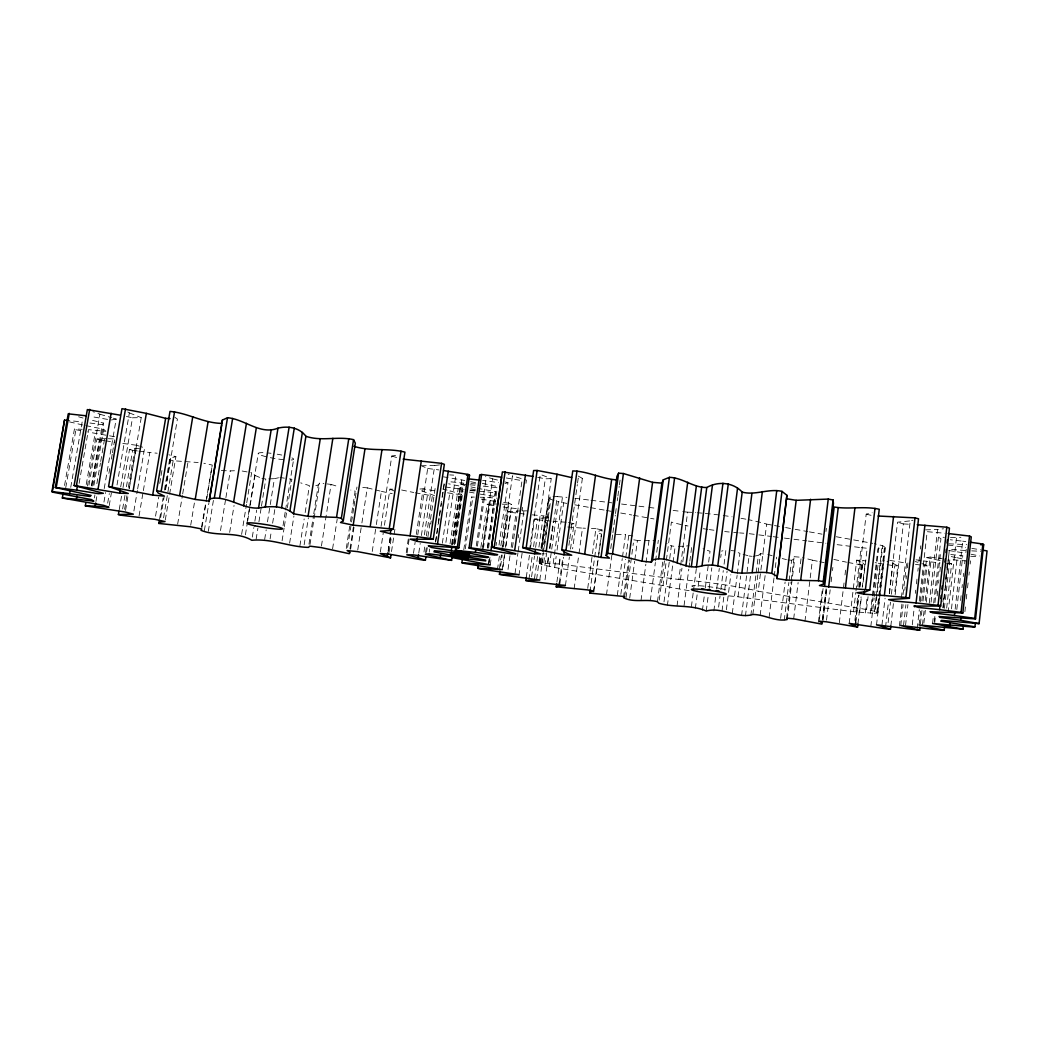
<?xml version="1.0" encoding="UTF-8"?>
<svg xmlns="http://www.w3.org/2000/svg" width="1039" height="1039" viewBox="0 0 1039 1039"><rect width="100%" height="100%" fill="white"/><g stroke="black" fill="none" stroke-linecap="round" stroke-linejoin="round"><path stroke-width="0.75" stroke-dasharray="5 3.75" d="M948.088 612.711L956.503 537.462L960.919 537.293M951.477 608.854L957.179 557.722L947.997 555.995M955.153 609.166L962.711 541.163L950.269 539.761M956.802 609.516L962.789 555.709L948.737 554.345M960.581 600.477L961.114 595.698M961.997 587.71L962.348 584.528M963.244 576.541L963.595 573.346M964.66 563.774L965.01 560.592M965.893 552.605L966.244 549.41M964.893 611.698L965.413 606.932M966.296 598.984L966.815 594.217M967.53 587.866L968.231 581.502M968.932 575.151L969.283 571.97M970.153 564.034L970.517 560.852M922.476 624.725L924.126 610.231M925.217 600.568L930.152 557.073L942.282 558.527M923.879 623.179L925.346 610.283M926.256 602.217L930.827 561.904L923.437 560.865M929.256 603.204L937.594 529.448L943.529 528.786M931.087 602.204L938.425 537.241L944.451 537.319M933.671 603.152L940.944 538.709L938.425 537.241M932.567 623.491L933.464 615.478M934.918 602.646L940.334 554.553M934.269 621.4L934.996 615.023M937.139 595.892L937.685 591.113M938.581 583.139L938.944 579.957M939.84 571.982L940.373 567.203M934.697 623.049L935.607 614.984M942.931 601.867L943.295 598.659M945.451 579.385L945.997 574.567M946.711 568.138L947.256 563.32M942.854 607.763L944.971 588.814M945.152 587.243L949.049 552.501M943.165 607.984L949.399 549.345L965.478 550.514M944.386 608.322L949.867 559.437L965.751 560.917M946.672 608.14L951.62 563.826L948.62 562.969M901.397 597.724L910.242 520.877L913.008 520.188M899.384 626.153L901.917 604.101M903.008 594.659L906.631 563.151L889.475 560.333M900.735 625.504L903.125 604.659M904.787 590.23L905.151 587.022M906.073 578.996L906.45 575.788M907.372 567.775L907.917 562.956M903.501 625.582L905.904 604.685M905.527 625.491L907.93 604.542M915.333 593.36L915.697 590.191M916.424 583.853L916.969 579.1M917.866 571.177L918.229 567.995M918.957 561.657L919.502 556.904M920.398 548.982L920.762 545.813M912.268 624.816L914.268 607.296M919.281 600.984L927.165 531.695L944.893 533.254M917.177 628.608L919.32 609.698M920.216 601.815L924.346 565.567L927.035 565.476L922.918 601.815M919.073 624.946L920.892 608.919M921.801 600.906L926.723 557.644L930.152 557.073M920.398 623.932L922.022 609.711M598.438 557.307L602.178 529.968L598.217 531.397L597.996 533.267L601.425 533.942L598.204 557.527M728.638 595.854A61.613 5.429 7.5 0 0 735.807 596.529L853.513 611.724L874.228 613.309L876.072 597.529M876.254 595.957L881.786 548.605L885.436 547.553L882.734 545.735L874.293 543.631M874.228 613.309L877.838 612.75L875.059 611.374L882.734 545.735M876.799 613.14L884.384 548.189M877.254 612.14L878.929 597.776M879.111 596.178L884.89 546.709M877.838 612.75L885.436 547.553M876.526 624.816L884.033 560.411M881.955 625.023L885.072 598.204M889.293 593.295L897.54 522.188L910.242 520.877M885.54 627.205L888.319 603.256M889.423 593.685L892.943 563.346L887.007 561.385M888.111 622.66L890.488 602.139M891.397 594.256L894.696 565.839L897.787 565.865L894.501 594.334M890.839 625.985L893.579 602.243M895.176 594.607L903.346 523.89L897.54 522.188M849.201 623.374L853.136 590.191M853.318 588.606L856.694 560.164L865.929 560.891M853.513 611.724L855.798 592.503M855.98 590.892L861.11 547.644L867.162 548.254L862.617 586.749M857.669 586.308L866.201 514.162L872.15 512.759M854.889 620.465L857.889 595.074M858.824 587.139L861.448 564.93L864.864 565.06L862.24 587.321M855.357 623.751L858.721 595.204M859.656 587.269L862.851 560.307M855.759 622.257L858.993 594.97M859.941 586.944L862.786 562.852L856.694 560.164M857.928 623.881L861.11 596.854M859.591 612.413L861.487 596.373M865.318 612.932L867.201 596.854M875.059 611.374L866.552 609.542L868.059 596.685M870.305 613.244L877.864 548.748L881.786 548.605M871.409 610.477L872.916 597.646M873.111 596.035L879.124 544.683M870.825 626.452L874.15 597.996M874.344 596.425L878.228 563.229L875.15 562.644M826.512 620.192L830.174 589.801M831.135 581.801L831.707 576.996M832.473 570.606L832.862 567.411M839.304 622.686L844.239 581.308M845.006 574.944L845.564 570.164M804.939 621.283L812.368 560.164L802.615 557.631M825.979 531.513L826.369 528.344M818.407 622.166L822.459 588.542M819.329 619.608L823.174 587.723M822.42 619.296L826.096 588.827M822.719 619.725L826.33 589.723M822.836 621.556L826.68 589.633M780.627 618.4L785.107 582.048M784.211 620.387L788.887 582.411M789.082 580.827L791.614 560.255L794.692 558.787L794.147 556.709L801.225 557.268L799.095 574.619M786.588 618.114L791.043 581.905M791.237 580.333L794.147 556.709M787.224 619.53L794.692 558.787M793.679 618.815L798.134 582.515M752.846 614.478L757.873 574.463M758.067 572.866L760.47 553.67L766.314 554.242M866.552 609.542L758.223 591.243L766.639 524.124L764.717 523.487A61.34 7.896 7.2 0 0 748.431 519.682M760.171 615.309L765.379 573.632M769.081 617.595L774.016 577.84M774.224 576.255L776.588 557.177M732.313 613.296L737.119 575.424M737.313 573.853L739.924 553.345L736.287 551.852M738.028 596.685L740.638 576.087M741.573 615.53L749.093 556.021L742.976 554.229M745.431 615.997L750.496 575.762M750.82 615.53L755.989 574.359M756.184 572.775L758.379 555.358L760.47 553.67M706.26 611.036L708.312 595.022M709.143 588.619L711.819 567.813M713.858 610.945L715.676 596.789M716.689 588.918L719.3 568.45M720.715 557.436L721.118 554.294M718.611 607.14L720.027 596.022M720.845 589.658L723.287 570.58M724.092 564.216L725.923 549.917L721.521 551.151M722.04 610.854L723.858 596.542M724.677 590.178L727.105 571.099M726.365 609.737L730.833 574.723M684.052 605.646L688.805 569.138M689.013 567.554L689.636 562.8M689.831 561.216L691.909 545.345M691.39 606.672L693.247 592.386M693.455 590.801L696.338 568.58M695.338 608.464L697.377 592.75M698.182 586.464L700.429 569.177M702.403 610.516L704.468 594.516M705.286 588.113L710.04 551.306L703.065 548.748M659.246 600.074L664.441 560.787M689.143 590.659A61.613 5.429 7.5 0 1 664.947 586.087L663.025 585.593L666.168 561.774M666.376 560.177L671.402 522.059L673.298 522.643A61.34 7.896 7.2 0 0 683.506 525.072M664.012 601.841L671.376 545.878L666.713 543.501M667.376 605.607L672.843 564.034M673.051 562.437L675.155 546.436L671.376 545.878M663.025 585.593L554.631 567.489L541.631 564.58L539.553 563.203L559.138 563.995L678.805 579.476L680.48 566.658M680.688 565.06L687.61 512.188L689.831 512.24A61.34 7.896 7.2 0 1 695.805 512.63M677.038 605.906L681.961 568.203M682.779 561.917L684.844 546.215L689.078 545.696M641.011 600.477L645.842 564.281M646.05 562.696L648.985 540.67L655.219 540.384M650.323 600.633L655.388 562.489M655.596 560.904L658.336 540.241M657.466 601.737L662.921 560.437M617.322 595.308L622.27 558.592M622.491 556.995L625.504 534.643L632.803 535.981M620.841 594.321L625.569 559.229M625.79 557.644L628.79 535.306M623.478 597.646L628.569 559.774M624.66 596.555L629.595 559.891M626.036 597.594L633.374 543.046M629.699 598.191L634.647 561.307M634.855 559.696L637.439 540.449L648.985 540.67M587.723 588.308L595.905 528.656L602.178 529.968M589.931 591.84L598.217 531.397M593.464 592.139L597.983 559.099M593.814 591.061L598.217 558.904M610.763 548.579L612.711 534.241M612.932 532.656L613.789 526.279M614.01 524.682L615.309 515.136M615.53 513.539L616.387 507.162M617.257 500.798L617.698 497.603M617.906 496.019L619.205 486.46M619.426 484.862L620.075 480.083M606.477 594.776L611.854 555.19M568.891 545.306L569.554 540.514M569.775 538.916L570.892 530.929M571.112 529.332L577.333 484.577M577.554 482.979L578.216 478.187L582.372 478.369L572.606 548.813M565.424 585.541L569.385 557.021M570.489 549.099L574.009 523.747L568.372 522.383M574.099 588.892L578.736 555.307M578.957 553.709L582.489 528.124L585.477 528.241M539.786 580.035L543.631 552.709M544.54 546.28L548.605 517.357L543.332 515.864L538.903 547.319M543.761 562.735L545.085 553.293M544.865 565.502L546.644 552.826M545.046 579.788L548.592 554.514M549.475 548.202L553.242 521.357L566.865 522.279M547.956 562.904L549.06 555.008M549.943 548.696L557.242 496.629L566.93 497.343M549.293 566.489L558.372 501.733L555.449 500.967M553.203 563.333L562.489 496.915M554.631 567.489L556.164 556.449M557.047 550.138L563.658 502.824L558.372 501.733M559.138 563.995L560.242 556.073M556.891 582.048L560.45 556.566M559.346 582.775L562.839 557.683M559.748 584.347L563.619 557.229M518.942 575.45L522.136 552.969M529.474 550.553L540.267 474.394L551.241 478.628L541.54 547.527M526.292 577.359L529.422 555.294M530.539 547.423L534.553 519.045L548.605 517.357M528.903 579.567L532.241 555.956M533.578 546.527L537.358 519.773L534.553 519.045M531.578 576.801L534.501 556.099M535.617 547.41L545.306 478.823L551.241 478.628M534.462 578.775L537.786 555.19M536.605 579.346L539.916 555.8M541.02 547.956L545.449 516.565M539.553 563.203L540.683 555.203M541.579 548.8L548.8 497.603L550.163 496.993L542.475 551.592M539.812 563.8L540.929 555.826M542.059 547.852L548.8 497.603M540.89 562.839L542.254 553.203M541.631 564.58L543.189 553.462M543.41 551.878L550.566 501.045M496.071 545.54L496.525 542.358M499.019 545.072L507.993 482.68L504.915 481.914M497.421 569.762L499.72 553.787M500.876 545.787L506.383 507.448L521.175 509.149M501.785 550.28L512.474 475.888L508.162 474.174M499.447 568.567L501.512 554.216M502.655 546.241L508.837 503.162L502.668 502.318M500.603 566.255L502.214 555.021M503.37 546.982L508.435 511.643L520.747 510.902M502.331 569.606L504.37 555.32M505.512 547.371L511.656 504.499L508.837 503.162M502.993 566.878L504.837 554.06M505.98 546.046L510.811 512.37L508.435 511.643M508.019 569.424L510.058 555.19M511.188 547.28L516.383 510.915M512.461 547.54L522.02 480.602L506.292 477.979M518.214 537.773L518.669 534.566M522.098 510.539L522.552 507.331M525.981 483.317L526.435 480.109L512.474 475.888M515.006 573.567L517.967 552.735M518.201 551.138L524.124 509.487M476.265 545.982L485.745 480.784L498.59 482.603M477.395 546.15L484.486 497.317L496.772 498.136M480.862 547.475L487.135 504.253L497.655 504.006M482.33 549.774L492.616 478.836L485.473 476.615M482.966 546.501L488.992 504.967L487.135 504.253M483.395 548.462L490.33 500.629L480.745 499.045M487.382 547.397L495.447 491.629L478.395 488.486M487.629 548.228L495.447 491.629M488.564 548.085L497.278 487.772L479.395 485.668M488.421 563.891L489.109 559.112M488.733 564.307L489.876 556.359M489.239 562.307L490.148 556.008M490.239 564.891L491.382 556.969M450.043 543.852L458.16 488.733L464.095 489.369M451.627 544.319L460.589 484.018L468.459 484.681M452.056 544.748L459.433 494.538L461.277 494.317L453.874 544.644M452.277 544.358L461.758 479.927L449.549 477.862M453.536 543.981L461.978 486.564L448.64 483.81M454.316 544.943L463.407 483.109L449.406 481.693M455.199 543.696L462.965 490.863L462.381 490.213M463.771 549.878L471.498 497.032L474.381 497.097M465.29 548.839L472.758 497.733L471.498 497.032M423.964 552.008L425.159 543.981M426.354 535.955L432.341 495.824L434.977 495.811L419.444 490.083M425.548 552.696L426.743 544.696M427.925 536.708L435.315 487.135M426.574 552.306L427.276 547.605M430.769 524.059L431.237 520.929M429.224 552.203L429.691 549.047M435.38 542.215L438.003 524.578M438.237 522.981L439.185 516.565M439.432 514.954L441.809 498.928M442.043 497.33L444.185 482.888M435.835 541.254L436.77 534.942M437.003 533.358L438.185 525.461M438.419 523.877L439.354 517.565M439.588 515.98L440.757 508.084M440.991 506.5L441.458 503.344M442.393 497.032L443.328 490.707M443.575 489.122L444.276 484.382M442.354 543.215L450.095 490.863L461.277 494.317M445.9 542.397L455.822 475.239L449.692 474.914M406.262 552.488L408.392 538.358M407.041 553.229L409.21 538.825M413.483 553.293L415.132 542.293M416.301 534.423L423.133 488.824L435.367 490.928M417.743 534.955L427.691 468.459L422.483 466.303M418.795 552.982L420.211 543.462M421.392 535.54L427.795 492.733M424.367 534.877L434.718 465.498L439.536 464.914M381.053 526.409L391.781 456.056L399.119 454.783M380.365 551.956L383.235 533.098M384.43 525.253L389.924 489.122L392.82 489.213M388.079 551.202L390.495 535.28M388.248 551.28L390.638 535.54M389.041 552.514L391.43 536.734M391.508 551.553L395.093 527.916M350.624 549.319L354.013 527.318M357.741 550.008L361.65 524.5M361.897 522.916L367.287 487.849L361.39 487.369M372.235 551.475L376.092 526.163M376.339 524.591L381.404 491.369L375.131 489.798M332.584 548.852L337.207 519.11M346.273 548.488L350.221 523.007M350.468 521.409L355.143 491.148L350.779 490.044M347.636 547.384L351.312 523.552M351.559 521.968L353.767 507.668M354.013 506.071L354.987 499.72M355.234 498.136L356.961 487.018M349.987 548.917L353.429 526.604M304.141 544.787L308.375 517.851M308.973 544.189L313.505 515.396M313.752 513.786L318.285 484.992L319.648 483.057L323.934 483.564M309.986 544.566L319.648 483.057M321.441 546.007L331.077 484.408L325.363 483.732M283.037 525.721L285.296 511.5M285.556 509.928L293.608 459.368M282.089 540.722L284.102 528.124M284.348 526.552L287.102 509.227M287.361 507.642L291.868 479.291L285.907 478.395M289.621 543.15L293.933 515.98M299.907 545.826L304.167 518.903M305.167 512.565L309.414 485.629L300.713 482.875M256.113 539.319L257.906 528.215M258.919 521.877L261.218 507.59M261.477 506.006L265.815 479.031L261.789 478.356M264.659 539.449L266.205 529.851M267.478 521.851L274.413 478.654L278.556 477.771M270.101 538.942L271.361 531.059M272.621 523.188L274.893 509.006M241.619 534.41L246.49 504.37M246.737 502.785L251.607 472.745L239.749 470.576M246.996 523.162L258.295 453.368M245.412 534.825L247.425 522.318M247.685 520.747L249.957 506.681M250.217 505.123L255.023 475.407L251.607 472.745M252.308 537.085L253.854 527.565M254.867 521.214L256.659 510.11M208.332 531.267L213.592 499.252M220.502 530.591L225.645 499.175M225.905 497.603L230.281 470.888L236.593 470.68M229.671 532.384L234.061 505.435M190.708 525.227L194.592 501.759M201.527 527.15L212.268 465.082L203.878 463.251M201.995 527.37L206.475 500.214M206.748 498.616L212.268 465.082M204.358 530.604L208.995 502.473M165.526 489.85L177.409 419.081L174.968 417.392M163.565 517.851L173.149 460.732L198.176 462.511M165.292 519.981L175.903 456.653L168.825 454.796M177.643 524.188L182.422 495.512M182.682 493.915L187.994 462.043M139.057 515.967L143.083 492.174M143.356 490.59L149.811 452.523L157.162 453.225M159.746 483.434L160.811 477.057M161.084 475.459L162.162 469.083M155.551 516.162L158.759 497.058M159.642 518.682L163.11 498.019M164.448 490.07L169.526 459.874L170.669 457.939L175.903 456.653M160.668 517.487L164.084 497.123M165.396 489.278L170.669 457.939M120.693 486.888L132.524 417.769L141.226 417.639L129.109 488.746M119.212 509.759L121.654 495.473M123.005 487.538L129.524 449.458L141.421 448.004M122.641 508.941L125.07 494.681M126.42 486.772L132.641 450.342L129.524 449.458M124.589 509.279L126.992 495.2M128.329 487.382L134.992 448.264M125.55 510.435L128.252 494.538M129.343 488.187L136.654 445.276L122.693 443.419M133.901 511.006L137.395 490.486M137.655 488.914L144.629 447.874L140.642 446.575M93.939 485.187L103.627 429.198L84.86 425.419M94.38 497.967L94.939 494.785M96.861 483.68L100.419 463.056M100.692 461.472L105.082 436.094M95.965 501.421L96.77 496.72M104.212 488.564L116.186 419.081L113.225 418.198M103.952 502.097L105.601 492.538M108.887 473.433L109.705 468.654M111.355 459.095L112.173 454.316M112.446 452.731L113.55 446.354M113.822 444.757L115.186 436.796L87.718 432.016M107.679 503.136L109.316 493.603M109.212 505.616L111.381 492.967M117.017 485.005L129.368 412.899L126.901 411.483M70.743 487.291L82.159 421.951L69.34 420.626M79.12 483.369L88.471 429.639L105.9 431.328L103.627 429.198M86.237 484.512L95.107 433.445M87.432 486.044L99.9 414.197L92.939 411.639M88.938 485.148L96.952 438.926L106.809 438.64M91.354 485.901L99.341 439.796L96.952 438.926M91.835 485.317L102.341 424.717L103.64 423.094L88.925 419.522M92.744 486.005L103.64 423.094M64.548 485.46L74.457 428.912L82.237 429.315M65.743 487.681L75.886 429.717L74.457 428.912M460.589 484.018L464.901 485.577M505.006 483.499L507.993 482.68M315.83 485.577L318.285 484.992M752.937 556.436L758.379 555.358M116.186 419.081L111.108 420.016L91.042 416.535M571.372 524.15L574.009 523.747M951.62 563.826L946.334 563.683M419.899 489.018L423.133 488.824M268.685 478.914L274.413 478.654M925.58 529.864L937.594 529.448M678.376 546.371L684.844 546.215M421.172 465.771L434.718 465.498M553.047 496.655L557.242 496.629M522.214 510.889L528.033 510.863M616.192 534.604L625.504 534.643M950.477 537.384L956.503 537.462M480.161 497.226L484.486 497.317M502.318 504.162L511.656 504.499M221.32 470.55L230.281 470.888M591.438 528.474L595.905 528.656M971.738 550.878L980.881 551.267M108.342 438.705L114.472 438.978M948.724 543.8L966.777 544.631M470.031 490.655L477.68 491.083M678.805 579.476L681.026 579.606A61.613 5.429 7.5 0 1 756.288 590.723L758.223 591.243M903.346 523.89L911.06 524.357M470.875 483.59L476.849 483.966M970.699 556.255L978.608 556.813M567.826 527.007L582.489 528.124M470.031 484.823L477.901 485.486M787.835 559.917L791.614 560.255M532.332 514.85L544.215 515.941M479.174 491.213L495.655 492.759M537.358 519.773L553.242 521.357M731.118 550.566L733.872 550.852M470.018 490.018L475.94 490.655M482.603 480.434L485.745 480.784M749.093 556.021L751.652 556.307M930.827 561.904L940.126 562.969M510.811 512.37L526.085 514.227M574.853 498.278L589.36 500.071M590.97 500.266L611.906 502.85M621.569 504.045L647.336 507.227M648.946 507.422L655.388 508.214M673.116 510.409L681.168 511.396M682.779 511.604L687.61 512.188M749.249 533.695L757.236 534.695M758.834 534.89L771.613 536.488M773.211 536.682L782.809 537.877M784.406 538.085L792.393 539.072M793.991 539.28L806.771 540.864M808.368 541.072L825.953 543.254M837.135 544.657L861.11 547.644M132.641 450.342L137.317 450.939M138.875 451.134L149.811 452.523M427.691 468.459L438.783 469.927M915.489 564.359L924.346 565.567M89.925 423.016L102.341 424.717M948.075 545.007L965.582 547.397M445.419 486.979L458.16 488.733M490.33 500.629L496.499 501.473M916.06 559.813L921.97 560.657M962.711 541.163L965.815 541.605M488.992 504.967L495.317 505.876M503.214 506.993L506.383 507.448M447.471 492.824L459.433 494.538M279.933 477.485L284.413 478.161M878.228 563.229L885.709 564.411M887.202 564.658L894.696 565.839M480.239 494.135L496.59 496.746M948.698 550.475L965.192 553.138M99.341 439.796L104.017 440.549M105.575 440.796L114.926 442.302M971.816 548.345L980.959 549.878M443.432 476.836L448.017 477.602M633.803 539.838L637.439 540.449M415.236 492.811L432.341 495.824M563.658 502.824L566.826 503.396M574.749 504.811L589.009 507.357M590.594 507.642L604.854 510.188M606.438 510.461L611.192 511.318M620.699 513.006L631.79 514.993M633.374 515.279L653.973 518.955M766.639 524.124L772.964 525.279M774.549 525.565L784.055 527.28M785.627 527.565L793.549 529.007M795.134 529.293L807.797 531.591M809.381 531.877L822.044 534.163M836.291 536.747L852.123 539.618M853.707 539.903L872.708 543.345M848.006 562.476L861.448 564.93M469.238 492.057L475.524 493.252M75.886 429.717L81.808 430.86M537.67 477.33L545.306 478.823M971.049 554.242L979.751 555.969M461.758 479.927L464.719 480.525M470.641 481.706L476.576 482.901M401.625 489.992L413.73 492.499M812.368 560.164L818.225 561.385M819.693 561.696L824.096 562.619M126.42 416.483L132.524 417.769M381.404 491.369L392.21 493.655M482.291 483.33L498.577 486.81M833.823 559.411L846.512 562.203M470.875 486.888L475.355 487.862M926.723 557.644L941.1 560.826M69.444 421.873L83.302 425.107M957.179 557.722L964.582 559.463M169.526 459.874L173.149 460.732M866.201 514.162L873.461 515.889M782.211 558.553L786.432 559.579M470.862 488.746L476.797 490.213M492.616 478.836L498.772 480.382M367.287 487.849L373.572 489.408M442.705 488.992L447.147 490.109M915.203 561.58L917.982 562.32M78.6 416.782L83.042 418.042M391.781 456.056L397.405 457.757M99.9 414.197L111.744 417.756M331.077 484.408L339.324 486.966M767.782 554.397L772.185 555.787M136.654 445.276L139.317 446.147M553.982 500.577L549.008 498.447M921.918 563.619L927.035 565.476M129.368 412.899L141.226 417.639M255.023 475.407L260.425 477.771M389.924 489.122L394.184 491.018M892.943 563.346L897.787 565.865M578.203 476.044L582.372 478.369M862.786 562.852L864.864 565.06M692.857 586.697A17.598 1.546 7.5 0 1 698.961 585.71A17.598 1.546 7.5 0 1 719.702 588.425M720.884 588.658A17.598 1.546 7.5 0 1 726.391 590.866M743.833 533.215A61.34 7.896 7.2 0 1 739.586 532.916M738.132 532.812A61.34 7.896 7.2 0 1 733.703 532.436M729.222 532.007A61.34 7.896 7.2 0 1 724.677 531.539M713.936 530.228A61.34 7.896 7.2 0 1 709.377 529.604M707.858 529.383A61.34 7.896 7.2 0 1 703.325 528.695M688 525.994A61.34 7.896 7.2 0 1 685.091 525.409M697.364 512.747A61.34 7.896 7.2 0 1 702.091 513.136M705.286 513.435A61.34 7.896 7.2 0 1 721.728 515.318M723.222 515.513A61.34 7.896 7.2 0 1 732.144 516.812M740.989 518.279A61.34 7.896 7.2 0 1 746.989 519.396M291.933 457.9A17.936 2.325 9.3 0 1 290.569 460.03M283.699 459.706A17.936 2.325 9.3 0 1 270.322 457.667M266.205 456.744A17.936 2.325 9.3 0 1 264.244 452.692M268.114 452.978A17.936 2.325 9.3 0 1 271.023 453.29M277.192 454.199A17.936 2.325 9.3 0 1 281.764 455.056"/><path stroke-width="1.5" d="M222.372 420.094L221.995 423.393C203.878 423.237 187.864 412.99 169.993 411.418L156.642 490.59L195.215 499.434L209.19 501.149L222.372 420.094L227.515 417.743C244.71 419.094 260.282 435.315 277.984 428.172C287.959 425.665 299.544 427.574 305.908 436.276C321.428 441.666 337.831 435.951 353.546 439.653L355.325 443.159L343.299 520.76L340.506 522.513L353.208 525.137L393.262 529.163L404.924 452.147C388.274 447.77 370.442 451.653 353.961 446.315M857.928 623.881L857.552 627.062L826.33 621.79L819.135 621.205L822.343 622.881L821.849 624.114L793.679 618.815L786.588 618.114L787.224 619.53C775.743 622.088 764.457 614.374 752.846 614.478C737.482 619.205 722.222 606.542 706.26 611.036C691.052 604.373 674.311 607.867 658.83 603.217L657.466 601.737C646.479 598.581 633.634 603.101 623.478 597.646L624.66 596.555L589.801 593.1L589.931 591.84L593.814 591.061L587.503 589.879L556.229 586.827L556.67 583.645M982.868 544.033L983.686 544.761L975.543 618.906L974.712 618.374L982.868 544.033L970.465 542.267M963.309 625.998L962.958 629.166L932.567 623.491L974.075 627.114L974.933 626.829L975.283 623.634M974.933 626.829L940.776 621.14L941.438 620.4L979.089 623.634L987.05 550.904L982.478 550.138M949.516 626.426L949.88 623.231M974.712 618.374L954.438 615.491L954.789 612.335M969.53 536.059L971.257 536.89L962.828 613.01L961.075 612.361L969.53 536.059L948.113 533.539M979.089 623.634L960.737 620.283L961.101 617.062M946.802 527.228L949.451 528.124L940.698 606.062L938.022 605.334L946.802 527.228L917.216 524.734M961.075 612.361L939.568 609.659L940.1 604.906M940.815 598.555L941.165 595.386M941.879 589.048L942.23 585.866M944.906 562.086L945.269 558.917M945.971 552.566L946.334 549.397M947.049 543.059L947.399 539.877M920.047 627.088L919.684 630.257L900.735 625.504L942.009 630.335L944.191 630.283L944.542 627.127M915.008 517.864L918.528 518.799L909.411 598.308L905.865 597.503L915.008 517.864L878.098 516.019M909.411 598.308L888.566 599.62L894.436 601.036L916.06 602.932L924.918 525.202M869.786 590.022L824.615 586.373L834.187 506.993C848.954 509.552 864.5 505.863 879.267 509.266L869.786 590.022L865.76 591.711L856.915 592.724L864.227 594.23L884.358 595.555L893.553 516.461M857.552 627.062L849.201 623.374L887.371 628.985L890.475 629.14L890.839 625.985M855.383 625.478L855.759 622.257M864.227 594.23L864.604 591.035M865.474 589.178L874.994 508.331M828.654 587.178L838.2 507.902M845.421 587.801L854.967 507.668M617.257 479.927C602.126 479.096 588.022 471.238 572.749 470.927L561.774 549.722L600.997 557.436L609.464 558.138L606.153 555.436L607.685 553.397L612.516 553.852L642.063 561.19L651.362 562.151L661.882 483.135L663.272 479.849L669.415 477.33C682.74 477.719 693.39 487.811 706.78 487.512C718.144 480.966 733.144 482.265 742.21 492.109C755.405 495.694 768.678 488.213 781.99 491.369L786.9 495.291L777.003 578.593L786.341 580.074L818.368 580.736L828.252 499.084L833.096 499.98L833.447 503.396L823.732 583.905L819.446 585.528L824.615 586.373M823.732 583.905L823.252 581.567L833.096 499.98M786.341 580.074L796.186 500.33L828.252 499.084M800.718 580.009L810.602 499.24M651.362 562.151L652.609 559.995C669.415 554.41 685.208 571.502 702.026 565.774C712.429 563.839 723.339 565.956 732.04 571.995C743.43 574.671 755.002 571.593 766.535 572.567L776.769 490.577M776.86 576.229L771.795 573.346L781.99 491.369M777.003 578.593L786.9 495.291M741.82 573.359L751.924 493.46M752.184 572.554L762.366 491.564M712.442 565.06L722.962 483.2M717.793 565.761L728.3 483.862M727.235 569.073L737.56 488.122M732.04 571.995L742.21 492.109M691.364 566.528L701.728 486.849M696.442 567.216L706.78 487.512M702.026 565.774L712.481 484.992M663.856 559.164L674.61 477.836M677.155 562.761L687.727 482.239M685.935 565.943L696.325 486.356M642.063 561.19L652.596 482.343L623.426 473.524L618.595 473.187L616.932 476.317L606.153 555.436M652.609 559.995L663.272 479.849M658.648 558.579L669.415 477.33M628.959 557.553L639.686 477.875M589.801 593.1L590.23 589.944M600.997 557.436L611.62 479.628M607.685 553.397L618.595 473.187M612.516 553.852L623.426 473.524M584.736 553.683L595.542 475.2M561.774 549.722L564.606 552.267L571.723 555.216L563.904 554.774L546.228 551.241L557.034 474.239L537.137 470.472L533.617 470.524L522.656 547.618L540.631 553.93L534.721 553.787L491.551 547.098L502.395 471.888L533.085 476.433M556.229 586.827L558.917 585.918L559.346 582.775M563.904 554.774L564.346 551.592M566.021 550.008L576.996 471.057M522.656 547.618L526.176 547.761L537.137 470.472M558.917 585.918L565.424 585.541L528.682 581.139L525.851 580.515L526.292 577.359M534.721 553.787L535.163 550.605M525.851 580.515L539.786 580.035L501.85 574.892L499.447 574.294L499.902 571.073M514.708 550.241L525.448 474.953M455.848 547.163L455.394 550.319L475.343 552.345L475.81 549.163M499.447 574.294L518.968 574.684L479.732 568.865L477.836 568.294L478.304 565.086M491.551 547.098L515.928 553.787L511.539 553.904L490.979 550.657L501.577 477.2L481.602 474.498L479.758 474.849L469.07 548.047L497.642 554.67L494.694 555.086L475.343 552.345M494.239 547.085L505.11 471.68M452.251 555.644L451.562 560.372L425.315 554.294L428.99 553.774L466.03 558.566L466.849 558.307L433.964 551.839L434.432 550.735L469.602 554.358L451.342 550.644L451.809 547.501M456.355 550.047L456.822 546.878M467.992 474.394L469.537 475.252L458.887 547.839L457.316 547.189L467.992 474.394L443.523 470.55M477.836 568.294L502.331 569.606L463.186 563.216L461.9 562.683L462.368 559.476M461.9 562.683L490.239 564.891L452.472 557.644L467.771 558.943L468.238 555.787M469.07 548.047L470.901 547.891L481.602 474.498M391.041 554.696L390.56 557.852L380.131 553.527L388.807 554.099L422.769 560.034L425.406 560.151L425.873 557.021M441.562 463.342L444.354 464.329L433.224 539.267L430.393 538.462L441.562 463.342L403.145 459.16M433.224 539.267L410.158 539.163L416.795 541.293L437.471 544.085L448.277 471.174M440.25 557.501L440.718 554.332M393.262 529.163L389.041 530.578L380.326 531.215L390.313 533.682L410.067 535.812L421.327 460.809M416.795 541.293L417.275 538.124M425.406 560.151L418.081 557.735L418.548 554.566M389.3 528.267L401.015 451.082M390.313 533.682L391.041 528.916M387.365 555.982L387.846 552.8M370.248 526.331L382.001 449.549M209.384 498.928C226.099 494.616 241.58 508.993 258.555 508.084C270.335 505.785 283.972 505.525 293.608 513.798L308.051 516.344L336.532 517.383L348.792 438.627M343.299 520.76L341.337 518.305L353.546 439.653M353.208 525.137L364.975 448.939M308.051 516.344L320.233 439.042M320.635 516.435L332.87 438.315M289.894 511.006L302.388 432.406M293.608 513.798L305.908 436.276M265.309 506.993L277.984 428.172M276.374 506.798L289.115 427.133M281.595 507.655L294.297 428.029M243.671 505.85L256.308 427.977M258.555 508.084L271.101 430.25M214.398 497.564L227.515 417.743M219.541 498.278L232.632 418.431M233.58 502.24L246.438 423.315M195.215 499.434L208.086 421.821M209.19 501.149L221.736 424.977M179.656 495.291L192.76 416.769M165.63 418.34L146.356 413.353L121.966 408.665L108.576 486.499L152.668 495.096L165.63 418.34L170.045 418.613M161.214 491.083L174.552 411.808M390.56 557.852L357.494 551.605L347.143 550.553L350.143 552.449L349.247 553.696L321.194 547.592L309.739 546.137L308.479 547.384C289.491 546.969 271.27 538.345 251.802 540.267C236.243 531.059 216.956 536.877 201.008 530.319L201.735 528.968L190.449 526.786L158.837 523.448L159.37 520.266M120.303 415.184L87.354 409.587L74.107 485.512L119.628 493.174L120.16 490.031M158.837 523.448L159.876 522.188L165.032 521.565L155.006 519.344L121.55 515.279L118.394 514.526L118.94 511.344M133.161 490.811L146.356 413.353M85.899 502.681L85.341 505.876L95.146 506.136L95.692 502.993M98.043 489.109L111.147 413.249M112.147 486.72L125.537 408.756M67.73 420.457L64.522 420.133L51.95 491.616L69.639 493.668L70.197 490.486M76.431 485.473L89.692 409.366M86.38 415.821L68.236 413.834L55.288 487.512L76.626 490.148L77.444 485.434M63.171 493.317L62.34 498.032L76.367 499.175L76.912 496.019M76.367 499.175L93.835 501.136L91.445 499.59L52.275 492.083L64.522 420.133M56.262 487.239L69.236 413.366M962.958 629.166L919.073 624.946L944.191 630.283M118.394 514.526L133.369 514.162L125.277 512.019L85.341 505.876M451.562 560.372L413.236 554.865L406.794 554.826L418.081 557.735M940.698 606.062L913.891 606.049L918.541 607.438L939.568 609.659M466.485 475.239L469.537 475.252M980.608 544.735L983.686 544.761M962.828 613.01L930.009 611.711L932.58 612.815L954.438 615.491M919.684 630.257L876.526 624.816L890.475 629.14M119.628 493.174L128.291 493.486L108.576 486.499M458.887 547.839L428.341 545.8L431.38 547.449L451.342 550.644M975.543 618.906L939.048 616.504L939.944 617.413L960.737 620.283M95.146 506.136L108.939 507.188L103.406 505.279L62.34 498.032M652.596 482.343L661.882 483.135M152.668 495.096L164.461 496.148L158.136 493.006L156.642 490.59M884.358 595.555L905.865 597.503M916.06 602.932L938.022 605.334M468.407 478.862L479.447 480.083M467.771 558.943L485.797 560.917L485.538 560.138L450.238 553.748L487.187 557.605L488.434 557.021L455.394 550.319M410.067 535.812L430.393 538.462M470.901 547.891L490.979 550.657M69.639 493.668L89.899 496.486L91.107 495.447L55.288 487.512M766.535 572.567L771.795 573.346M437.471 544.085L457.316 547.189M76.626 490.148L98.393 493.707L103.393 493.304L74.107 485.512M786.9 498.772L796.186 500.33M818.368 580.736L823.252 581.567M526.176 547.761L546.228 551.241M336.532 517.383L341.337 518.305M557.034 474.239L571.632 477.589M718.91 590.879A17.598 1.546 7.5 0 1 716.248 590.659M710.429 590.022A17.598 1.546 7.5 0 1 707.416 589.62M704.468 589.191A17.598 1.546 7.5 0 1 701.663 588.723M697.234 591.386A17.598 1.507 7.5 0 0 725.949 594.321A17.598 1.507 7.5 0 0 703.429 589.62A17.598 1.507 7.5 0 0 697.234 591.386M254.789 525.76A18.014 1.558 8.9 0 0 282.53 528.877A18.014 1.558 8.9 0 0 256.997 523.383A18.014 1.558 8.9 0 0 254.789 525.76"/></g></svg>
